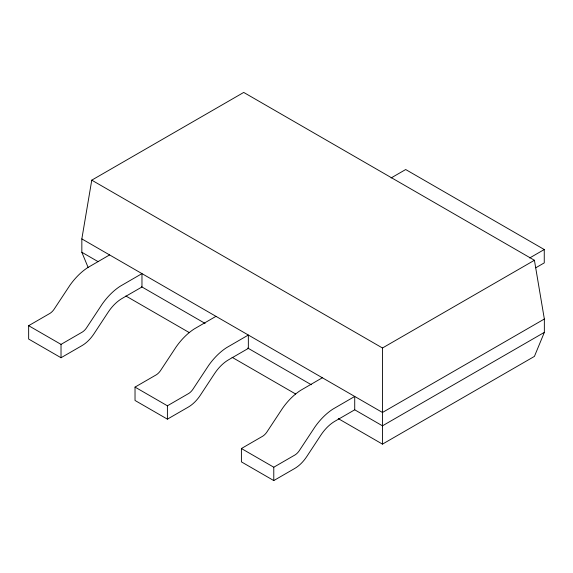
<?xml version="1.0" encoding="UTF-8"?>
<svg xmlns="http://www.w3.org/2000/svg" width="573" height="573" viewBox="0 0 573 573"><rect width="100%" height="100%" fill="white"/><g stroke="black" fill="none" stroke-linecap="round" stroke-linejoin="round"><path stroke-width="0.86" d="M88.127 267.476L81.839 252.256L81.839 238.905L91.766 180.158L243.718 92.432L534.423 260.271L544.35 319.018L544.35 332.369L534.423 356.399L382.47 444.125L338.285 418.619M109.586 254.928L87.848 267.541A47.824 27.611 -60 0 0 69.899 285.304L54.02 309.37A10.686 6.174 -60 0 1 50.009 313.345L28.65 325.693L28.65 339.044L61.025 357.738L81.946 345.655A27.046 15.614 -60 0 0 94.058 333.672L108.068 312.349A31.465 18.171 -60 0 1 122.156 298.411L141.968 286.973L141.968 273.622L120.223 286.228A47.824 27.611 -60 0 0 102.273 303.998L86.394 328.064A10.686 6.174 -60 0 1 82.383 332.032L61.025 344.38L28.65 325.693M391.08 177.967L405.691 169.536L544.257 249.534L544.257 262.885L535.734 267.806M215.964 316.346L194.226 328.952A47.824 27.611 -60 0 0 176.276 346.722L160.397 370.788A10.686 6.174 -60 0 1 156.386 374.756L135.027 387.104L135.027 400.463L167.402 419.15L188.324 407.074A27.046 15.614 -60 0 0 200.435 395.084L214.445 373.768A31.465 18.171 -60 0 1 228.534 359.823L248.345 348.391L248.345 335.04L226.6 347.646A47.824 27.611 -60 0 0 208.651 365.409L192.772 389.482A10.686 6.174 -60 0 1 188.761 393.45L167.402 405.799L135.027 387.104M322.341 377.765L300.603 390.371A47.824 27.611 -60 0 0 282.654 408.134L266.774 432.207A10.686 6.174 -60 0 1 262.763 436.175L241.405 448.523L241.405 461.874L273.779 480.568L294.701 468.485A27.046 15.614 -60 0 0 306.813 456.502L320.823 435.186A31.465 18.171 -60 0 1 334.911 421.241L354.723 409.802L382.47 425.825L544.35 332.369M529.653 257.972L544.257 249.534M91.766 180.158L382.47 347.997L534.423 260.271M241.405 448.523L273.779 467.217L295.138 454.869A10.686 6.174 -60 0 0 299.149 450.894L315.028 426.828A47.824 27.611 -60 0 1 332.985 409.065L354.723 396.452L354.723 409.802M544.35 319.018L382.47 412.474L81.839 238.905M81.839 252.256L98.119 261.66M141.531 286.722L205.098 323.423M247.737 348.04L311.311 384.741M125.874 295.983L189.441 332.684M232.079 357.301L295.647 394.002M382.47 347.997L382.47 444.125M273.779 467.217L273.779 480.568M167.402 405.799L167.402 419.15M61.025 344.38L61.025 357.738"/></g></svg>
